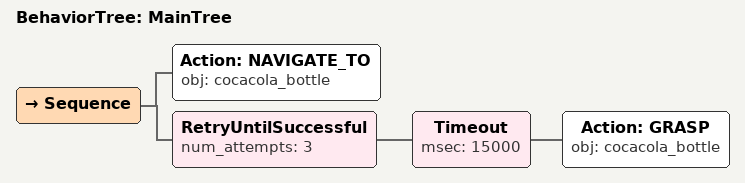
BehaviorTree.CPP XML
<root main_tree_to_execute="MainTree">
  <BehaviorTree ID="MainTree">
    <Sequence>
      <!-- Navigate to cocacola_bottle -->
      <Action ID="NAVIGATE_TO" obj="cocacola_bottle" />
      <!-- Retry GRASP cocacola_bottle up to 3 attempts -->
      <RetryUntilSuccessful num_attempts="3">
        <!-- Timeout: GRASP cocacola_bottle within 15s -->
        <Timeout msec="15000">
          <!-- Grasp cocacola_bottle -->
          <Action ID="GRASP" obj="cocacola_bottle" />
        </Timeout>
      </RetryUntilSuccessful>
    </Sequence>
  </BehaviorTree>
</root>
